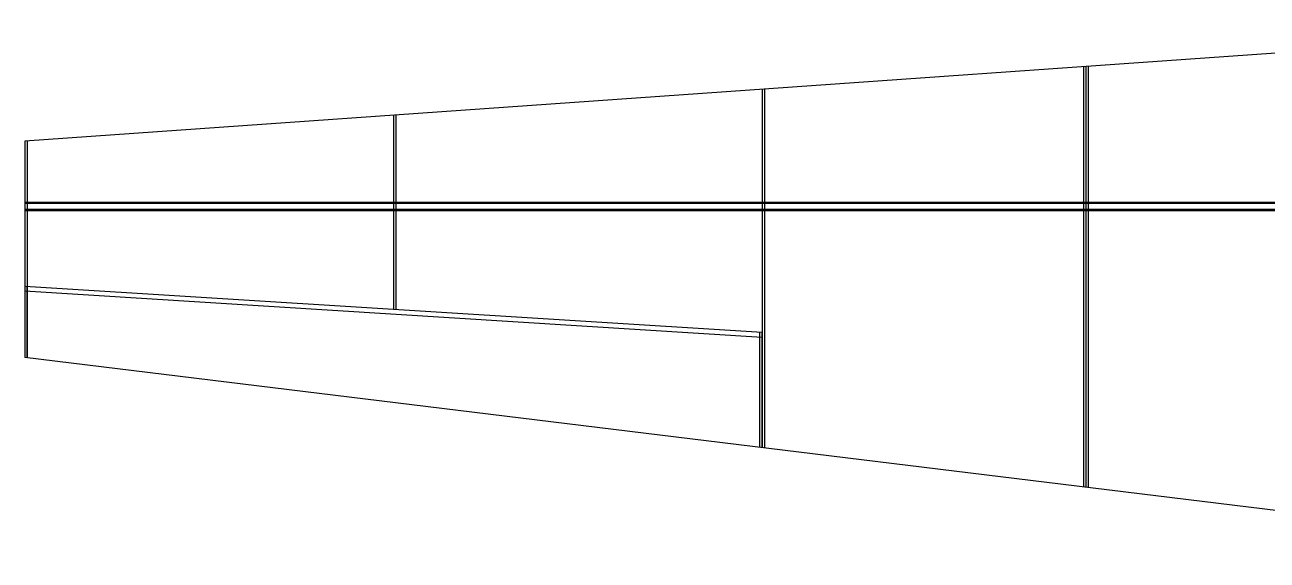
# Model space of a CAD drawing. Header units: millimetres. Extents: x 126 to 551, y 135 to 428.
# Drawn here: x 125.8 to 282.5, y 252.9 to 320.4 of the extents above; entities that cross this region are included whole.
import ezdxf

# ---------------------------------------------------------------- set-up
doc = ezdxf.new("R2010")
doc.units = ezdxf.units.MM

msp = doc.modelspace()

# ---------------------------------------------------------------- linework, layer by layer
for p, q in [((334.59, 320.36), (125.79, 305.69)), ((259.59, 315.09), (259.59, 262.05)), ((259.89, 315.11), (259.89, 262.01)), ((219.09, 312.25), (219.09, 267)), ((172.59, 308.98), (172.59, 284.48)), ((126.09, 305.71), (126.09, 278.39)), ((125.79, 298.01), (334.59, 298.01)), ((125.79, 297.86), (551.34, 297.86)), ((125.79, 297.11), (551.34, 297.11)), ((125.79, 296.96), (334.59, 296.96))]:
    msp.add_line(p, q)
at = {"color": 1}
for p, q in [((259.29, 315.07), (259.29, 262.08)), ((259.59, 315.09), (259.59, 262.05)), ((218.79, 312.22), (218.79, 267.04)), ((172.29, 308.96), (172.29, 284.5)), ((125.79, 305.69), (125.79, 278.43))]:
    msp.add_line(p, q, dxfattribs=at)
at = {"color": 3}
for p, q in [((125.79, 287.41), (218.79, 281.59)), ((125.79, 286.82), (218.79, 280.98)), ((126.09, 278.39), (126.09, 287.39)), ((218.49, 267.06), (218.49, 281.61)), ((218.79, 267.04), (218.79, 281.59))]:
    msp.add_line(p, q, dxfattribs=at)
at = {"color": 0}
msp.add_line((334.59, 252.86), (125.79, 278.43), dxfattribs=at)

doc.saveas('drawing.dxf')
